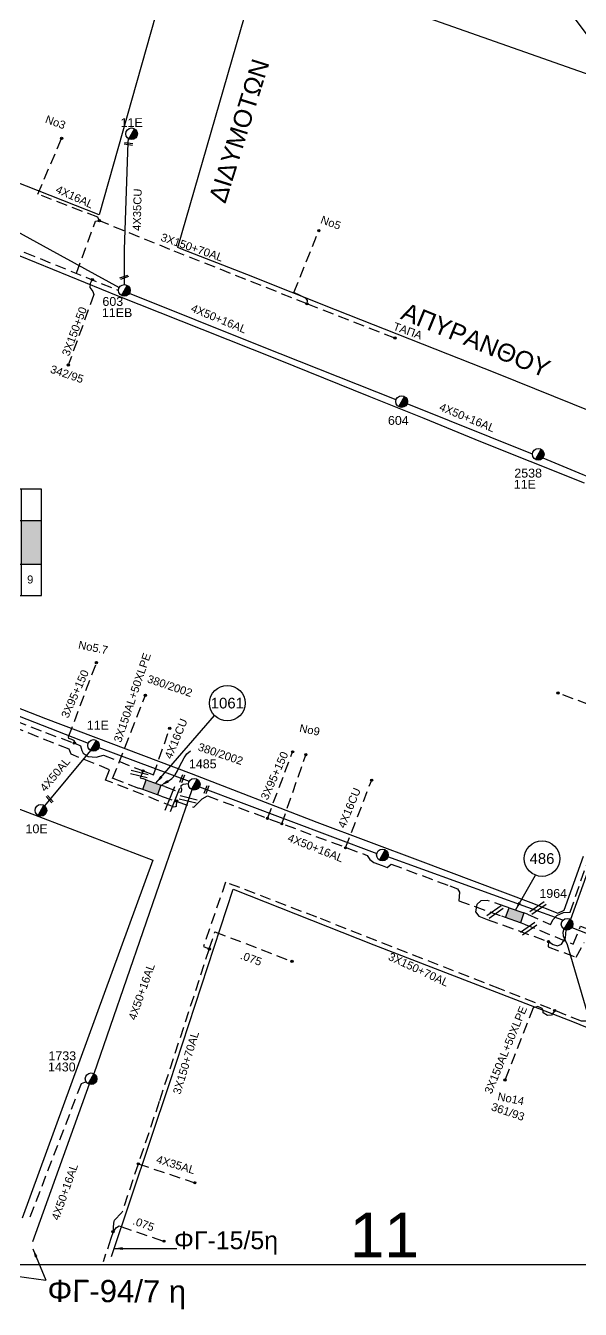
# Model space of a CAD drawing. Header units: millimetres. Extents: x -2238 to -1136, y 747 to 1272.
# Drawn here: x -1437.7 to -1373.8, y 751.8 to 900 of the extents above; entities that cross this region are included whole.
import ezdxf
from ezdxf.enums import TextEntityAlignment as Align

# ---------------------------------------------------------------- set-up
doc = ezdxf.new("R2010")
doc.units = ezdxf.units.MM
doc.linetypes.add('DASHED', pattern=[19.05, 12.7, -6.35])
for name, color, linetype in [('Link Box 4 Διευθύνσεων', 7, 'Continuous'), ('Άγνωστα', 7, 'Continuous'), ('Ασφαλειοκιβώτια Χ.Τ 9 αναχωρήσεων', 7, 'Continuous'), ('Γυμνά εναέρια ΧΤ (3Φ)   4x35AL', 7, 'Continuous'), ('Γυμνά εναέρια ΧΤ (3Φ)   4x35CU', 7, 'Continuous'), ('Γυμνά εναέρια ΧΤ και ΦΟΠ (3Φ)   4x50+16AL', 7, 'Continuous'), ('Επιγραφές - Σχήματα', 7, 'Continuous'), ('Καλώδια ΧΤ   3x150+50AL', 7, 'DASHED'), ('Καλώδια ΧΤ   3x150+50AL XLPE', 7, 'DASHED'), ('Καλώδια ΧΤ   3x150+70AL', 7, 'DASHED'), ('Καλώδια ΧΤ   3x150AL+50XLPE', 7, 'DASHED'), ('Καλώδια ΧΤ   4x16AL', 7, 'DASHED'), ('Καλώδια ΧΤ   4x50AL', 7, 'DASHED'), ('Μηχανική τομή', 7, 'Continuous'), ('Στύλος ΦΜ', 7, 'Continuous'), ('Στύλος ΦΜ @ 1', 7, 'Continuous'), ('Συνδέσεις', 7, 'Continuous'), ('Τομή', 7, 'Continuous'), ('Υπόβαθρο ΔΕΗ', 7, 'Continuous'), ('Υπόγεια καλώδια Δικτύου ΧΤ και Παρ. ΧΤ - 3X150+70 AL', 7, 'DASHED'), ('Υπόγεια καλώδια Παροχών ΧΤ   .075', 7, 'DASHED'), ('Υπόγεια καλώδια Παροχών ΧΤ   4x16AL', 7, 'DASHED'), ('Υπόγεια καλώδια Παροχών ΧΤ   4x16CU', 7, 'DASHED')]:
    doc.layers.add(name, color=color, linetype=linetype)
doc.styles.add('arial', font='ARIAL.TTF')
doc.styles.get("Standard").update_dxf_attribs({"font": 'ARIAL.TTF'})
doc.linetypes.add('SYN_LINE', pattern='A,0.5,-0.0001,["/\\/\\/\\/",Standard,S=0.1,R=0,X=0,Y=-0.05],-0.25', length=0.7501)
doc.dimstyles.new('ISO-25', dxfattribs={"dimtxt": 2.5, "dimasz": 2.5, "dimexe": 1.25, "dimexo": 0.625, "dimtad": 1, "dimtxsty": 'Standard', "dimcen": 2.5, "dimadec": 0, "dimazin": 0, "dimtfac": 1, "dimtmove": 0, "dimatfit": 3, "dimfxl": 1, "dimarcsym": 0})

# ---------------------------------------------------------------- blocks, each defined once
blk = doc.blocks.new('ΥΠΑΡΧΩΝ ΤΣΙΜΕΝΤΕΝΙΟΣ ΣΤΥΛΟΣ')
at = {"layer": 'Στύλος ΦΜ'}
blk.add_hatch(color=256, dxfattribs=at).paths.add_polyline_path([(-1.29, -2.28, 0.574793), (2.62, 0, 0.268822), (1.3, 2.27)])
blk.add_line((-1.29, -2.28), (1.3, 2.27), dxfattribs=at)
blk.add_circle((0, 0), 2.62, dxfattribs=at)
at = {"layer": 'Στύλος ΦΜ', "flags": 4}
for tag, p in [('ΑΡΙΘΜΟΣ', (-4.68, 8.05)), ('ΤΥΠΟΣ', (-4.91, 3.03))]:
    blk.add_attdef(tag, p, '', height=4, dxfattribs=at)
blk = doc.blocks.new('_ΣΥΝΔΕΣΗ')
at = {"layer": 'Συνδέσεις', "linetype": 'SYN_LINE', "ltscale": 40}
blk.add_hatch(color=256, dxfattribs=at).paths.add_polyline_path([(0.5, -0.01, 1), (-0.5, -0.01, 1)])
at = {"layer": 'Συνδέσεις'}
blk.add_circle((0, -0.01), 0.5, dxfattribs=at)
blk = doc.blocks.new('ΜΗΧΑΝΙΚΗ ΤΟΜΗ')
at = {"layer": 'Μηχανική τομή', "ltscale": 40}
for p, q in [((-1.89, 0.78), (1.89, 0.78)), ((1.89, 0), (-1.89, 0))]:
    blk.add_line(p, q, dxfattribs=at)
blk = doc.blocks.new('ΤΟΜΗ')
at = {"layer": 'Τομή', "ltscale": 40}
for p, q in [((-5.68, 0), (5.68, 0)), ((5.68, -2.33), (-5.68, -2.33))]:
    blk.add_line(p, q, dxfattribs=at)
blk = doc.blocks.new('LINK BOX 4 ΑΝΑΧΩΡΗΣΕΩΝ')
at = {"layer": 'Link Box 4 Διευθύνσεων', "ltscale": 40}
blk.add_hatch(color=256, dxfattribs=at).paths.add_polyline_path([(-3.54, 0), (-3.54, -4.67), (3.54, -4.67), (3.54, 0)])
for p, q in [((-3.54, 0), (-5.33, 0)), ((5.33, 0), (3.54, 0)), ((-3.54, -4.67), (-5.33, -4.67)), ((5.33, -4.67), (3.54, -4.67))]:
    blk.add_line(p, q, dxfattribs=at)
blk.add_lwpolyline([(-3.54, -4.67), (-3.54, 0), (3.54, 0), (3.54, -4.67)], close=True, dxfattribs=at)
blk = doc.blocks.new('ΑΣΦΑΛΕΙΟΚΙΒΩΤΙΟ ΥΠΟΣΤΑΘΜΟΥ 9 ΑΝΑΧΩΡΗΣΕΩΝ')
at = {"layer": 'Ασφαλειοκιβώτια Χ.Τ 9 αναχωρήσεων', "ltscale": 40}
for p, q in [((-23.8, 40.36), (24.02, 40.36)), ((-9.72, 40.36), (-9.72, -40.64)), ((9.94, 40.36), (9.94, -40.64)), ((-23.8, 31.36), (24.02, 31.36)), ((-23.8, 22.36), (24.02, 22.36)), ((-23.8, 13.36), (24.02, 13.36)), ((-23.8, 4.36), (24.02, 4.36)), ((-23.8, -4.64), (24.02, -4.64)), ((-23.8, -13.64), (24.02, -13.64)), ((-23.8, -22.64), (24.02, -22.64)), ((-23.8, -31.64), (24.02, -31.64))]:
    blk.add_line(p, q, dxfattribs=at)
at = {"layer": 'Ασφαλειοκιβώτια Χ.Τ 9 αναχωρήσεων'}
blk.add_lwpolyline([(-23.8, -40.64), (24.02, -40.64), (24.02, 40.36), (-23.8, 40.36)], close=True, dxfattribs=at)
for s, p in [('1', (-18.45, 37.24)), ('2', (-18.45, 28.67)), ('3', (-18.45, 19.6)), ('4', (-18.45, 10.58)), ('5', (-18.45, 1.57)), ('6', (-18.45, -7.57)), ('7', (-18.45, -15.81)), ('8', (-18.45, -25.5)), ('9', (-18.45, -34.19))]:
    blk.add_text(s, height=3.6, rotation=270, dxfattribs=at).set_placement(p)
at = {"layer": 'Ασφαλειοκιβώτια Χ.Τ 9 αναχωρήσεων', "ltscale": 40}
for tag, height, p in [('ΟΝΟΜΑ', 5, (-0.16, 44.31)), ('ΚΕΙΜΕΝΟ 1', 2, (17.06, 35.59)), ('ΚΕΙΜΕΝΟ 2', 2, (17.06, 26.88)), ('ΚΕΙΜΕΝΟ 3', 2, (17.06, 17.69)), ('ΚΕΙΜΕΝΟ 4', 2, (17.06, 8.71)), ('ΚΕΙΜΕΝΟ 5', 2, (17.06, -0.13)), ('ΚΕΙΜΕΝΟ 6', 2, (17.06, -9.05)), ('ΚΕΙΜΕΝΟ 7', 2, (17.06, -18.13)), ('ΚΕΙΜΕΝΟ 8', 2, (17.06, -26.85)), ('ΚΕΙΜΕΝΟ 9', 2, (17.06, -35.99)), ('ΣΧ', 2, (-0.1, -42.64))]:
    blk.add_attdef(tag, text='', height=height, dxfattribs=at).set_placement(p, align=Align.MIDDLE_CENTER)

msp = doc.modelspace()

# ---------------------------------------------------------------- hatches: boundary and pattern name
at = {"layer": 'Ασφαλειοκιβώτια Χ.Τ 9 αναχωρήσεων', "ltscale": 0.1}
msp.add_hatch(color=133, dxfattribs=at).paths.add_polyline_path([(-1438.23, 837.84), (-1435.92, 837.84), (-1435.92, 842.88), (-1438.23, 842.88)])

# ---------------------------------------------------------------- linework, layer by layer
at = {"layer": 'Άγνωστα', "color": 85, "linetype": 'DASHED', "ltscale": 0.1}
for points in [[(-1432.14, 817.17), (-1432.13, 817.44), (-1432.43, 817.57), (-1432.76, 817.7), (-1432.8, 817.9), (-1429.58, 826.46)], [(-1424.2, 813.97), (-1424.54, 813.18), (-1424.28, 813.08)]]:
    msp.add_lwpolyline(points, dxfattribs=at)
at = {"layer": 'Άγνωστα', "color": 2, "linetype": 'DASHED', "ltscale": 0.1}
for points in [[(-1379.84, 797.41), (-1377.2, 796.24), (-1376.88, 796.82), (-1376.47, 797.26), (-1375.69, 797.61), (-1374.93, 797.66), (-1371.92, 806.35), (-1367.43, 819.68), (-1376.39, 822.95)], [(-1382.42, 798.33), (-1384.5, 799.01), (-1385.22, 798.97), (-1385.71, 798.55), (-1385.84, 797.7), (-1385.45, 797.21), (-1384.51, 796.83), (-1377.43, 794.26)], [(-1377.43, 794.26), (-1376.9, 793.94), (-1376.4, 793.76), (-1375.93, 793.97), (-1375.45, 794.69), (-1375.38, 795.61)]]:
    msp.add_lwpolyline(points, dxfattribs=at)
at = {"layer": 'Άγνωστα', "color": 30, "linetype": 'DASHED', "ltscale": 0.1}
for points in [[(-1409.85, 808.48), (-1406.95, 816.17)], [(-1408.19, 807.86), (-1405.42, 815.83)], [(-1421.7, 812.17), (-1419.99, 811.52), (-1419.76, 811.56), (-1419.73, 811.8), (-1419.81, 812.01), (-1419.79, 812.27), (-1419.57, 812.45), (-1418.97, 812.51)]]:
    msp.add_lwpolyline(points, dxfattribs=at)
at = {"layer": 'Γυμνά εναέρια ΧΤ (3Φ)   4x35AL', "color": 62, "linetype": 'DASHED', "ltscale": 0.1}
msp.add_lwpolyline([(-1424.77, 768.62), (-1418.23, 766.43)], dxfattribs=at)
at = {"layer": 'Γυμνά εναέρια ΧΤ (3Φ)   4x35CU', "color": 2, "linetype": 'SYN_LINE', "ltscale": 10}
msp.add_lwpolyline([(-1426.36, 870.09), (-1426.36, 874.15), (-1425.92, 886.49), (-1425.87, 886.91)], dxfattribs=at)
at = {"layer": 'Γυμνά εναέρια ΧΤ και ΦΟΠ (3Φ)   4x50+16AL', "color": 2, "ltscale": 0.1}
for points in [[(-1464.01, 890.88), (-1459.42, 888.28), (-1442.67, 878.36), (-1434.94, 874.15), (-1426.94, 869.75)], [(-1395.01, 856.79), (-1410.62, 862.97), (-1425.78, 869.07)], [(-1379.28, 850.5), (-1393.75, 856.34)], [(-1378.08, 850.09), (-1359.26, 842.23)], [(-1358.81, 841.6), (-1374.88, 796.81)]]:
    msp.add_lwpolyline(points, dxfattribs=at)
at = {"layer": 'Γυμνά εναέρια ΧΤ και ΦΟΠ (3Φ)   4x50+16AL', "color": 6, "ltscale": 0.1}
for points in [[(-1449.84, 824.72), (-1430.55, 817.15)], [(-1429.29, 816.66), (-1418.87, 812.78)]]:
    msp.add_lwpolyline(points, dxfattribs=at)
at = {"layer": 'Γυμνά εναέρια ΧΤ και ΦΟΠ (3Φ)   4x50+16AL', "color": 30, "ltscale": 0.1}
for points in [[(-1417.7, 812.13), (-1397.24, 804.42)], [(-1375.78, 796.73), (-1395.96, 804.03)]]:
    msp.add_lwpolyline(points, dxfattribs=at)
at = {"layer": 'Γυμνά εναέρια ΧΤ και ΦΟΠ (3Φ)   4x50+16AL', "color": 5, "ltscale": 0.1}
for points in [[(-1418.57, 811.77), (-1429.9, 779.02)], [(-1374.72, 795.9), (-1358.39, 789.5)], [(-1430.43, 777.79), (-1436.94, 759.6)]]:
    msp.add_lwpolyline(points, dxfattribs=at)
at = {"layer": 'Γυμνά εναέρια ΧΤ και ΦΟΠ (3Φ)   4x50+16AL', "color": 1, "ltscale": 0.1}
msp.add_lwpolyline([(-1375.68, 795.74), (-1375.76, 795.33), (-1375.72, 794.91), (-1375.27, 793.91), (-1372.99, 786.19)], dxfattribs=at)
at = {"layer": 'Γυμνά εναέρια ΧΤ και ΦΟΠ (3Φ)   4x50+16AL', "color": 5, "linetype": 'DASHED', "ltscale": 0.1}
msp.add_lwpolyline([(-1430.77, 778.06), (-1431.34, 777.86), (-1437.29, 762.39)], dxfattribs=at)
at = {"layer": 'Επιγραφές - Σχήματα', "ltscale": 0.1}
msp.add_lwpolyline([(-1243.78, 1256.38), (-2237.36, 1256.38), (-2237.36, 756.99), (-1243.78, 756.99)], close=True, dxfattribs=at)
msp.add_lwpolyline([(-1421.32, 812.77), (-1420.87, 813.09), (-1420.51, 813.5), (-1420.23, 813.97), (-1419.98, 814.48), (-1419.74, 814.99), (-1419.47, 815.48), (-1419.15, 815.92), (-1418.74, 816.28)], dxfattribs=at)
for centre in [(-1414.48, 821.78), (-1378.18, 803.84)]:
    msp.add_circle(centre, 2.05, dxfattribs=at)
at = {"layer": 'Επιγραφές - Σχήματα'}
msp.add_solid([(-1421.24, 812.62), (-1422.21, 812.26), (-1421.41, 812.92)], dxfattribs=at)
at = {"layer": 'Καλώδια ΧΤ   3x150+50AL', "color": 2, "linetype": 'DASHED', "ltscale": 0.1}
for points in [[(-1430.06, 870.66), (-1430.29, 870.21), (-1430.34, 869.75), (-1429.99, 869.28), (-1429.87, 868.96), (-1432.83, 860.79)], [(-1377.43, 794.26), (-1377.46, 793.65), (-1374.22, 792.45), (-1373.33, 794.17)]]:
    msp.add_lwpolyline(points, dxfattribs=at)
at = {"layer": 'Καλώδια ΧΤ   3x150+50AL XLPE', "color": 30, "linetype": 'DASHED', "ltscale": 0.1}
for points in [[(-1420.33, 810.5), (-1420.37, 809.86), (-1420.6, 809.79), (-1428.53, 812.91), (-1428.06, 814.1), (-1432.51, 815.88), (-1432.73, 816.48), (-1444.03, 820.93), (-1449.21, 822.94), (-1450.48, 822.88), (-1451.53, 823.09), (-1452.39, 823.61), (-1452.92, 824.05), (-1452.99, 824.28), (-1470.68, 831.3), (-1486.35, 837.41), (-1486.95, 837.66), (-1487.08, 837.91), (-1486.96, 838.56)], [(-1422.1, 811.04), (-1418.36, 809.78), (-1417.66, 810.48), (-1417.39, 810.74), (-1416.75, 811.07), (-1398.35, 804.21), (-1398.04, 803.75), (-1397.58, 803.41), (-1396.6, 803.03), (-1396.03, 802.83), (-1395.58, 803.2), (-1388.82, 800.69), (-1387.94, 800.34), (-1387.7, 799.95), (-1387.78, 798.98), (-1382.82, 797.2)]]:
    msp.add_lwpolyline(points, dxfattribs=at)
at = {"layer": 'Καλώδια ΧΤ   3x150+70AL', "color": 2, "linetype": 'DASHED', "ltscale": 0.1}
msp.add_lwpolyline([(-1395.15, 863.92), (-1405.28, 867.87), (-1421.1, 874.15), (-1429.24, 877.45)], dxfattribs=at)
at = {"layer": 'Καλώδια ΧΤ   3x150+70AL', "color": 173, "linetype": 'DASHED', "ltscale": 0.1}
msp.add_lwpolyline([(-1380.24, 796.28), (-1374.57, 793.98), (-1373.73, 796.04), (-1362.05, 791.49), (-1352.38, 787.86)], dxfattribs=at)
at = {"layer": 'Καλώδια ΧΤ   3x150AL+50XLPE', "color": 30, "linetype": 'DASHED', "ltscale": 0.1}
msp.add_lwpolyline([(-1424.68, 811.95), (-1427.71, 813.09), (-1423.93, 822.7)], dxfattribs=at)
at = {"layer": 'Καλώδια ΧΤ   3x150AL+50XLPE', "color": 85, "linetype": 'DASHED', "ltscale": 0.1}
msp.add_lwpolyline([(-1444.24, 821.85), (-1435.45, 818.39), (-1432.07, 817.15), (-1431.42, 816.86), (-1431.25, 816.3), (-1431.1, 816.01), (-1430.54, 815.62), (-1429.61, 815.55), (-1428.76, 815.77), (-1424.2, 813.97)], dxfattribs=at)
at = {"layer": 'Καλώδια ΧΤ   3x150AL+50XLPE', "color": 62, "linetype": 'DASHED', "ltscale": 0.1}
msp.add_lwpolyline([(-1376.68, 786.35), (-1377.07, 785.76), (-1377.53, 785.72), (-1378.03, 786.06), (-1378.06, 786.26), (-1378.16, 786.53), (-1378.67, 786.77), (-1379.18, 786.62), (-1382.46, 778.3)], dxfattribs=at)
at = {"layer": 'Καλώδια ΧΤ   4x16AL', "color": 173, "linetype": 'Continuous', "ltscale": 0.1}
msp.add_lwpolyline([(-1376.83, 904.02), (-1370.09, 895.04)], dxfattribs=at)
at = {"layer": 'Καλώδια ΧΤ   4x50AL', "color": 6, "linetype": 'Continuous', "ltscale": 0.1}
msp.add_lwpolyline([(-1430.25, 816.32), (-1435.56, 809.92)], dxfattribs=at)
at = {"layer": 'Υπόβαθρο ΔΕΗ', "ltscale": 0.1}
for points in [[(-1429.26, 878.13), (-1463.02, 891.45), (-1452.95, 922.07), (-1420.09, 910.68)], [(-1347.91, 874.15), (-1352.23, 862.41), (-1357.08, 849.22), (-1383.4, 859.83), (-1402.01, 867.19), (-1412.25, 871.24), (-1419.64, 874.15), (-1420.21, 874.36), (-1410.59, 907.68), (-1344.23, 884.31)]]:
    msp.add_lwpolyline(points, close=True, dxfattribs=at)
for points in [[(-1373.28, 847.17), (-1379.55, 849.68), (-1385.24, 851.94), (-1391.79, 854.63), (-1398.11, 857.18), (-1408.56, 861.39), (-1417.37, 864.9), (-1427.08, 868.77), (-1440.27, 874.15)], [(-1502.45, 778.69), (-1498.57, 790.21), (-1490.15, 814.68), (-1485.78, 827.29), (-1471.97, 822.33), (-1455.94, 816.2), (-1446.59, 812.66), (-1423.08, 803.66), (-1423.08, 803.66), (-1438.15, 762.33)], [(-1446.1, 824.17), (-1435.46, 820.03), (-1418.66, 813.66), (-1404.14, 808.06), (-1392.23, 803.6), (-1379.48, 798.76), (-1376.37, 797.56), (-1375.61, 797.91), (-1373.41, 804.11)], [(-1427.84, 757.91), (-1421.12, 778.02), (-1413.81, 800.33), (-1397.57, 793.88), (-1374.66, 785.05), (-1358.97, 778.63), (-1345.87, 773.68), (-1338.2, 770.58), (-1342.44, 758.19)]]:
    msp.add_lwpolyline(points, dxfattribs=at)
at = {"layer": 'Υπόγεια καλώδια Δικτύου ΧΤ και Παρ. ΧΤ - 3X150+70 AL', "color": 2, "linetype": 'DASHED', "ltscale": 0.1}
for points in [[(-1481.77, 842.29), (-1481.42, 842.17), (-1480.91, 842.26), (-1480.57, 843.01), (-1480.15, 844.4), (-1475.91, 857.37), (-1470.22, 874.15), (-1466.37, 884.85), (-1437.85, 873.8), (-1427.03, 869.42)], [(-1431.88, 871.4), (-1429.69, 877.41), (-1429.24, 877.45)], [(-1405.28, 867.87), (-1405.22, 868.27), (-1405.39, 868.5), (-1406.06, 868.83), (-1406.79, 869.19), (-1403.93, 876.32)]]:
    msp.add_lwpolyline(points, dxfattribs=at)
at = {"layer": 'Υπόγεια καλώδια Δικτύου ΧΤ και Παρ. ΧΤ - 3X150+70 AL', "color": 62, "linetype": 'DASHED', "ltscale": 0.1}
for points in [[(-1373.1, 785.09), (-1373.62, 785.09), (-1383.05, 788.81), (-1404.15, 797.07), (-1414.68, 801.12), (-1417.24, 793.7), (-1416.57, 793.42)], [(-1416.59, 793.41), (-1422.34, 775.8), (-1426.64, 763.01), (-1426.64, 763.01), (-1427.58, 762.03), (-1427.65, 761.36), (-1427.66, 760.78), (-1427.92, 759.99), (-1428.82, 757.29)]]:
    msp.add_lwpolyline(points, dxfattribs=at)
at = {"layer": 'Υπόγεια καλώδια Παροχών ΧΤ   .075', "color": 62, "linetype": 'DASHED', "ltscale": 0.1}
for points in [[(-1416.57, 793.42), (-1415.91, 795.4), (-1407.02, 791.98)], [(-1427.66, 760.78), (-1427.28, 761.26), (-1426.97, 761.44), (-1426.76, 761.39), (-1421.81, 759.68)]]:
    msp.add_lwpolyline(points, dxfattribs=at)
at = {"layer": 'Υπόγεια καλώδια Παροχών ΧΤ   4x16AL', "color": 2, "linetype": 'DASHED', "ltscale": 0.1}
msp.add_lwpolyline([(-1429.24, 877.45), (-1429.41, 877.86), (-1436.34, 880.51), (-1433.6, 886.94)], dxfattribs=at)
at = {"layer": 'Υπόγεια καλώδια Παροχών ΧΤ   4x16CU', "color": 85, "linetype": 'DASHED', "ltscale": 0.1}
msp.add_lwpolyline([(-1424.2, 813.97), (-1423, 813.5), (-1421.13, 818.87)], dxfattribs=at)
at = {"layer": 'Υπόγεια καλώδια Παροχών ΧΤ   4x16CU', "color": 30, "linetype": 'DASHED', "ltscale": 0.1}
msp.add_lwpolyline([(-1400.85, 805.09), (-1397.83, 812.9)], dxfattribs=at)

# ---------------------------------------------------------------- block references
at = {"layer": 'Link Box 4 Διευθύνσεων', "ltscale": 0.1, "xscale": 0.2565857821765174, "yscale": 0.2565857821765174, "zscale": 0.2565857821765174, "rotation": 340.4716323904483}
for p in [(-1422.99, 812.63), (-1381.13, 797.87)]:
    msp.add_blockref('LINK BOX 4 ΑΝΑΧΩΡΗΣΕΩΝ', p, dxfattribs=at)
at = {"layer": 'Ασφαλειοκιβώτια Χ.Τ 9 αναχωρήσεων', "ltscale": 0.1}
ref = msp.add_blockref('ΑΣΦΑΛΕΙΟΚΙΒΩΤΙΟ ΥΠΟΣΤΑΘΜΟΥ 9 ΑΝΑΧΩΡΗΣΕΩΝ', (-1446.35, 840.33), dxfattribs=dict(at, xscale=0.2565857821764941, yscale=0.2565857821764941, zscale=0.2565857821764941, rotation=90))
ref.add_attrib('ΚΕΙΜΕΝΟ 2', '180', dxfattribs={"ltscale": 40, "height": 0.513, "rotation": 90}).set_placement((-1453.25, 844.71), align=Align.MIDDLE_CENTER)
ref.add_attrib('ΚΕΙΜΕΝΟ 1', '593', dxfattribs={"ltscale": 40, "height": 0.513, "rotation": 90}).set_placement((-1455.48, 844.71), align=Align.MIDDLE_CENTER)
ref.add_attrib('ΚΕΙΜΕΝΟ 3', '50', dxfattribs={"ltscale": 40, "height": 0.513, "rotation": 90}).set_placement((-1450.89, 844.71), align=Align.MIDDLE_CENTER)
ref.add_attrib('ΚΕΙΜΕΝΟ 4', '140', dxfattribs={"ltscale": 40, "height": 0.513, "rotation": 90}).set_placement((-1448.58, 844.71), align=Align.MIDDLE_CENTER)
ref.add_attrib('ΚΕΙΜΕΝΟ 5', '160', dxfattribs={"ltscale": 40, "height": 0.513, "rotation": 90}).set_placement((-1446.31, 844.71), align=Align.MIDDLE_CENTER)
ref.add_attrib('ΚΕΙΜΕΝΟ 6', '105', dxfattribs={"ltscale": 40, "height": 0.513, "rotation": 90}).set_placement((-1444.03, 844.71), align=Align.MIDDLE_CENTER)
at = {"layer": 'Μηχανική τομή', "ltscale": 0.1}
for p, xscale, yscale, zscale, rotation in [((-1425.89, 886.23), 0.2565857821765528, 0.2565857821765528, 0.2565857821765528, 351.334534990203), ((-1426.42, 871.04), 0.2565857821763744, 0.2565857821763744, 0.2565857821763744, 198.7745237424751), ((-1424.59, 813.79), 0.5328041553830363, 0.5328041553830363, 0.5328041553830363, 166.1415530146519), ((-1419.78, 813.1), 0.256585782176347, 0.256585782176347, 0.256585782176347, 249.0407009633172), ((-1416.97, 811.84), 0.256585782176347, 0.256585782176347, 0.256585782176347, 249.0407009633172), ((-1434.9, 810.77), 0.256585782176349, 0.256585782176349, 0.256585782176349, 131.9203911147353), ((-1418.95, 810.88), 0.5328041553830364, 0.5328041553830364, 0.5328041553830364, 166.1415530146519)]:
    msp.add_blockref('ΜΗΧΑΝΙΚΗ ΤΟΜΗ', p, dxfattribs=dict(at, xscale=xscale, yscale=yscale, zscale=zscale, rotation=rotation))
at = {"layer": 'Στύλος ΦΜ @ 1', "ltscale": 0.1}
ref = msp.add_blockref('ΥΠΑΡΧΩΝ ΤΣΙΜΕΝΤΕΝΙΟΣ ΣΤΥΛΟΣ', (-1425.53, 887.49), dxfattribs=dict(at, xscale=0.2565857821764941, yscale=0.2565857821764941, zscale=0.2565857821764941))
ref.add_attrib('ΤΥΠΟΣ', '11E', (-1426.79, 888.27), dxfattribs={"layer": 'Στύλος ΦΜ', "height": 1.026, "flags": 4})
ref = msp.add_blockref('ΥΠΑΡΧΩΝ ΤΣΙΜΕΝΤΕΝΙΟΣ ΣΤΥΛΟΣ', (-1426.36, 869.42), dxfattribs=dict(at, xscale=0.2565857821764941, yscale=0.2565857821764941, zscale=0.2565857821764941))
ref.add_attrib('ΤΥΠΟΣ', '11EB', (-1428.95, 866.34), dxfattribs={"layer": 'Στύλος ΦΜ', "height": 1.026, "flags": 4})
ref.add_attrib('ΑΡΙΘΜΟΣ', '603', (-1428.89, 867.63), dxfattribs={"layer": 'Στύλος ΦΜ', "height": 1.026, "flags": 4})
ref = msp.add_blockref('ΥΠΑΡΧΩΝ ΤΣΙΜΕΝΤΕΝΙΟΣ ΣΤΥΛΟΣ', (-1394.37, 856.59), dxfattribs=dict(at, xscale=0.2565857821764941, yscale=0.2565857821764941, zscale=0.2565857821764941))
ref.add_attrib('ΤΥΠΟΣ', '604', (-1395.95, 853.9), dxfattribs={"layer": 'Στύλος ΦΜ', "height": 1.026, "flags": 4})
ref = msp.add_blockref('ΥΠΑΡΧΩΝ ΤΣΙΜΕΝΤΕΝΙΟΣ ΣΤΥΛΟΣ', (-1378.61, 850.5), dxfattribs=dict(at, xscale=0.2565857821764941, yscale=0.2565857821764941, zscale=0.2565857821764941))
ref.add_attrib('ΤΥΠΟΣ', '11E', (-1381.43, 846.53), dxfattribs={"layer": 'Στύλος ΦΜ', "height": 1.026, "flags": 4})
ref.add_attrib('ΑΡΙΘΜΟΣ', '2538', (-1381.37, 847.82), dxfattribs={"layer": 'Στύλος ΦΜ', "height": 1.026, "flags": 4})
ref = msp.add_blockref('ΥΠΑΡΧΩΝ ΤΣΙΜΕΝΤΕΝΙΟΣ ΣΤΥΛΟΣ', (-1429.92, 816.9), dxfattribs=dict(at, xscale=0.2565857821764941, yscale=0.2565857821764941, zscale=0.2565857821764941))
ref.add_attrib('ΤΥΠΟΣ', '11E', (-1430.69, 818.73), dxfattribs={"layer": 'Στύλος ΦΜ', "height": 1.026, "flags": 4})
ref = msp.add_blockref('ΥΠΑΡΧΩΝ ΤΣΙΜΕΝΤΕΝΙΟΣ ΣΤΥΛΟΣ', (-1418.3, 812.42), dxfattribs=dict(at, xscale=0.2565857821764941, yscale=0.2565857821764941, zscale=0.2565857821764941))
ref.add_attrib('ΤΥΠΟΣ', '1485', (-1418.91, 814.26), dxfattribs={"layer": 'Στύλος ΦΜ', "height": 1.026, "flags": 4})
ref = msp.add_blockref('ΥΠΑΡΧΩΝ ΤΣΙΜΕΝΤΕΝΙΟΣ ΣΤΥΛΟΣ', (-1435.99, 809.41), dxfattribs=dict(at, xscale=0.2565857821764941, yscale=0.2565857821764941, zscale=0.2565857821764941))
ref.add_attrib('ΤΥΠΟΣ', '10E', (-1437.76, 806.77), dxfattribs={"layer": 'Στύλος ΦΜ', "height": 1.026, "flags": 4})
at = {"layer": 'Στύλος ΦΜ @ 1', "ltscale": 0.1, "xscale": 0.2565857821764941, "yscale": 0.2565857821764941, "zscale": 0.2565857821764941}
msp.add_blockref('ΥΠΑΡΧΩΝ ΤΣΙΜΕΝΤΕΝΙΟΣ ΣΤΥΛΟΣ', (-1396.59, 804.26), dxfattribs=at)
at = {"layer": 'Στύλος ΦΜ @ 1', "ltscale": 0.1}
ref = msp.add_blockref('ΥΠΑΡΧΩΝ ΤΣΙΜΕΝΤΕΝΙΟΣ ΣΤΥΛΟΣ', (-1375.28, 796.27), dxfattribs=dict(at, xscale=0.2565857821764941, yscale=0.2565857821764941, zscale=0.2565857821764941))
ref.add_attrib('ΤΥΠΟΣ', '1964', (-1378.48, 799.31), dxfattribs={"layer": 'Στύλος ΦΜ', "height": 1.026, "flags": 4})
ref = msp.add_blockref('ΥΠΑΡΧΩΝ ΤΣΙΜΕΝΤΕΝΙΟΣ ΣΤΥΛΟΣ', (-1430.2, 778.43), dxfattribs=dict(at, xscale=0.2565857821764941, yscale=0.2565857821764941, zscale=0.2565857821764941))
ref.add_attrib('ΤΥΠΟΣ', '1430', (-1435.17, 779.28), dxfattribs={"layer": 'Στύλος ΦΜ', "height": 1.026, "flags": 4})
ref.add_attrib('ΑΡΙΘΜΟΣ', '1733', (-1435.11, 780.57), dxfattribs={"layer": 'Στύλος ΦΜ', "height": 1.026, "flags": 4})
at = {"layer": 'Συνδέσεις', "ltscale": 0.1, "xscale": 0.2565857821764941, "yscale": 0.2565857821764941, "zscale": 0.2565857821764941}
for p in [(-1433.6, 886.96), (-1429.24, 877.46), (-1403.93, 876.32), (-1430.06, 870.66), (-1405.28, 867.87), (-1395.15, 863.92), (-1432.83, 860.8), (-1429.58, 826.47), (-1423.93, 822.7), (-1376.34, 822.96), (-1421.13, 818.87), (-1432.14, 817.18), (-1406.95, 816.17), (-1405.42, 815.83), (-1424.2, 813.97), (-1397.83, 812.9), (-1420.33, 810.5), (-1409.85, 808.48), (-1408.19, 807.86), (-1400.85, 805.09), (-1377.43, 794.27), (-1416.57, 793.42), (-1407.02, 791.98), (-1376.71, 786.31), (-1382.46, 778.3), (-1424.75, 768.62), (-1418.23, 766.43), (-1427.66, 760.78), (-1421.8, 759.69)]:
    msp.add_blockref('_ΣΥΝΔΕΣΗ', p, dxfattribs=at)
at = {"layer": 'Τομή', "ltscale": 0.1}
for p, xscale, yscale, zscale, rotation in [((-1421.09, 810.8), 0.2565857821763934, 0.2565857821763934, 0.2565857821763934, 68.05278702598194), ((-1378.75, 798.3), 0.1769586183049513, 0.1769586183049513, 0.1769586183049513, 35.18242661467144), ((-1383.71, 797.84), 0.1769586183049513, 0.1769586183049513, 0.1769586183049513, 35.18242661467144), ((-1379.84, 795.92), 0.1769586183049513, 0.1769586183049513, 0.1769586183049513, 35.18242661467144)]:
    msp.add_blockref('ΤΟΜΗ', p, dxfattribs=dict(at, xscale=xscale, yscale=yscale, zscale=zscale, rotation=rotation))

# ---------------------------------------------------------------- texts
at = {"layer": 'Άγνωστα', "ltscale": 0.1, "char_height": 0.924, "width": 86.4036, "attachment_point": 1, "rotation": 65.8365}
for insert in [(-1433.69, 820.34), (-1410.68, 810.9)]:
    msp.add_mtext('3X95+150', dxfattribs=dict(at, insert=insert))
at = {"layer": 'Γυμνά εναέρια ΧΤ (3Φ)   4x35AL', "color": 7, "ltscale": 0.1, "insert": (-1422.49, 769.63), "char_height": 0.924, "width": 86.4036, "attachment_point": 1, "rotation": 343.1696}
msp.add_mtext('4X35AL', dxfattribs=at)
at = {"layer": 'Γυμνά εναέρια ΧΤ (3Φ)   4x35CU', "color": 7, "ltscale": 0.1, "insert": (-1425.4, 876.3), "char_height": 0.924, "width": 86.4036, "attachment_point": 1, "rotation": 88.5965}
msp.add_mtext('4X35CU', dxfattribs=at)
at = {"layer": 'Γυμνά εναέρια ΧΤ και ΦΟΠ (3Φ)   4x50+16AL', "color": 7, "ltscale": 0.1, "char_height": 0.924, "width": 86.4036, "attachment_point": 1}
for insert, rotation in [((-1418.42, 867.87), 337.6297), ((-1389.77, 856.47), 337.6297), ((-1407.28, 806.75), 338.429), ((-1425.93, 785.43), 70.7216), ((-1434.8, 762.33), 70.7216)]:
    msp.add_mtext('4X50+16AL', dxfattribs=dict(at, insert=insert, rotation=rotation))
at = {"layer": 'Επιγραφές - Σχήματα', "ltscale": 0.1, "char_height": 2.053, "attachment_point": 5}
for s, insert, rotation in [('ΔΙΔΥΜΟΤΩΝ', (-1413.12, 887.84), 72.6122), ('ΑΠYΡΑΝΘΟΥ', (-1385.82, 863.67), 337.7273)]:
    msp.add_mtext(s, dxfattribs=dict(at, insert=insert, rotation=rotation))
at = {"layer": 'Επιγραφές - Σχήματα', "ltscale": 0.1, "char_height": 0.924, "width": 8.7846, "attachment_point": 1, "rotation": 340.1963}
for s, insert in [('No3', (-1435.26, 889.67)), ('No5', (-1403.5, 878.07)), ('ΤΑΠΑ', (-1395.13, 865.77))]:
    msp.add_mtext(s, dxfattribs=dict(at, insert=insert))
at = {"layer": 'Επιγραφές - Σχήματα', "ltscale": 0.1, "attachment_point": 1, "style": 'arial'}
for s, insert, char_height, width, rotation in [('{\\fArial|b0|i0|c161|p34;342/95}', (-1434.7, 860.83), 0.9237, 48.2615, 341.2646), ('No5.7', (-1431.56, 829), 0.924, 86.4036, 348.768), ('{\\fArial|b0|i0|c161|p34;380/2002}', (-1423.51, 825.08), 0.9237, 48.2615, 341.2646), ('No9', (-1406.05, 819.38), 0.924, 86.4036, 348.768), ('{\\fArial|b0|i0|c161|p34;380/2002}', (-1417.66, 817.23), 0.9237, 48.2615, 341.2646), ('No14', (-1383.19, 776.88), 0.924, 86.4036, 348.768), ('{\\fArial|b0|i0|c161|p34;361/93}', (-1383.83, 775.7), 0.9237, 48.2615, 341.2646), ('ΦΓ-94/7 η', (-1435.22, 755.25), 2.566, 26.4096, 359.6929)]:
    msp.add_mtext(s, dxfattribs=dict(at, insert=insert, char_height=char_height, width=width, rotation=rotation))
at = {"layer": 'Επιγραφές - Σχήματα', "ltscale": 0.1}
for s, insert, char_height, width, attachment_point in [('1061', (-1414.48, 821.78), 1.232, 5.1637, 5), ('486', (-1378.18, 803.84), 1.232, 5.1637, 5), ('11', (-1400.35, 762.97), 5.132, 9.8992, 1), ('ΦΓ-15/5η', (-1414.63, 759.48), 2.053, 6.438, 5)]:
    msp.add_mtext(s, dxfattribs=dict(at, insert=insert, char_height=char_height, width=width, attachment_point=attachment_point))
at = {"layer": 'Καλώδια ΧΤ   3x150+50AL', "color": 7, "linetype": 'DASHED', "ltscale": 0.1, "insert": (-1433.6, 862.08), "char_height": 0.924, "width": 86.4036, "attachment_point": 1, "rotation": 69.4785}
msp.add_mtext('3X150+50', dxfattribs=at)
at = {"layer": 'Καλώδια ΧΤ   3x150+70AL', "color": 7, "linetype": 'DASHED', "ltscale": 0.1, "insert": (-1421.95, 876.05), "char_height": 0.924, "width": 86.4036, "attachment_point": 1, "rotation": 340.9468}
msp.add_mtext('3X150+70AL', dxfattribs=at)
at = {"layer": 'Καλώδια ΧΤ   3x150AL+50XLPE', "color": 7, "linetype": 'DASHED', "ltscale": 0.1, "char_height": 0.9237, "width": 14.291, "attachment_point": 5}
for insert, rotation in [((-1425.44, 822.42), 71.244), ((-1382.36, 781.76), 67.4731)]:
    msp.add_mtext('3X150AL+50XLPE', dxfattribs=dict(at, insert=insert, rotation=rotation))
at = {"layer": 'Καλώδια ΧΤ   4x50AL', "color": 7, "linetype": 'DASHED', "ltscale": 0.1, "insert": (-1436.19, 812.08), "char_height": 0.924, "width": 86.4036, "attachment_point": 1, "rotation": 50.1707}
msp.add_mtext('4X50AL', dxfattribs=at)
at = {"layer": 'Υπόγεια καλώδια Δικτύου ΧΤ και Παρ. ΧΤ - 3X150+70 AL', "color": 7, "linetype": 'DASHED', "ltscale": 0.1, "char_height": 0.924, "width": 86.4036, "attachment_point": 1}
for insert, rotation in [((-1395.62, 793.04), 335.0318), ((-1420.79, 776.82), 73.1686)]:
    msp.add_mtext('3X150+70AL', dxfattribs=dict(at, insert=insert, rotation=rotation))
at = {"layer": 'Υπόγεια καλώδια Παροχών ΧΤ   .075', "color": 7, "linetype": 'DASHED', "ltscale": 0.1, "char_height": 0.924, "width": 86.4036, "attachment_point": 1, "rotation": 339.944}
for insert in [(-1412.75, 793.17), (-1425.16, 762.53)]:
    msp.add_mtext('.075', dxfattribs=dict(at, insert=insert))
at = {"layer": 'Υπόγεια καλώδια Παροχών ΧΤ   4x16AL', "color": 7, "linetype": 'DASHED', "ltscale": 0.1, "insert": (-1433.99, 881.59), "char_height": 0.924, "width": 86.4036, "attachment_point": 1, "rotation": 335.5755}
msp.add_mtext('4X16AL', dxfattribs=at)
at = {"layer": 'Υπόγεια καλώδια Παροχών ΧΤ   4x16CU', "color": 7, "linetype": 'DASHED', "ltscale": 0.1, "char_height": 0.924, "width": 86.4036, "attachment_point": 1, "rotation": 67.4622}
for insert in [(-1421.77, 815.61), (-1401.78, 807.62)]:
    msp.add_mtext('4X16CU', dxfattribs=dict(at, insert=insert))

# ---------------------------------------------------------------- leaders
at = {"layer": 'Επιγραφές - Σχήματα', "ltscale": 0.1}
for points in [[(-1422.74, 812.54), (-1415.96, 820.35)], [(-1381.25, 797.9), (-1378.93, 801.94)]]:
    msp.add_leader(points, dimstyle='ISO-25', override={"dimasz": 1, "dimgap": 0.625, "dimtad": 0}, dxfattribs=at)
at = {"layer": 'Επιγραφές - Σχήματα', "ltscale": 40}
for points in [[(-1436.91, 758.8), (-1435.4, 755.17)], [(-1427.56, 758.84), (-1420.29, 758.84)], [(-1444.83, 756.52), (-1435.4, 755.17)]]:
    msp.add_leader(points, dimstyle='ISO-25', override={"dimasz": 1, "dimtad": 0}, dxfattribs=at)

doc.saveas('drawing.dxf')
